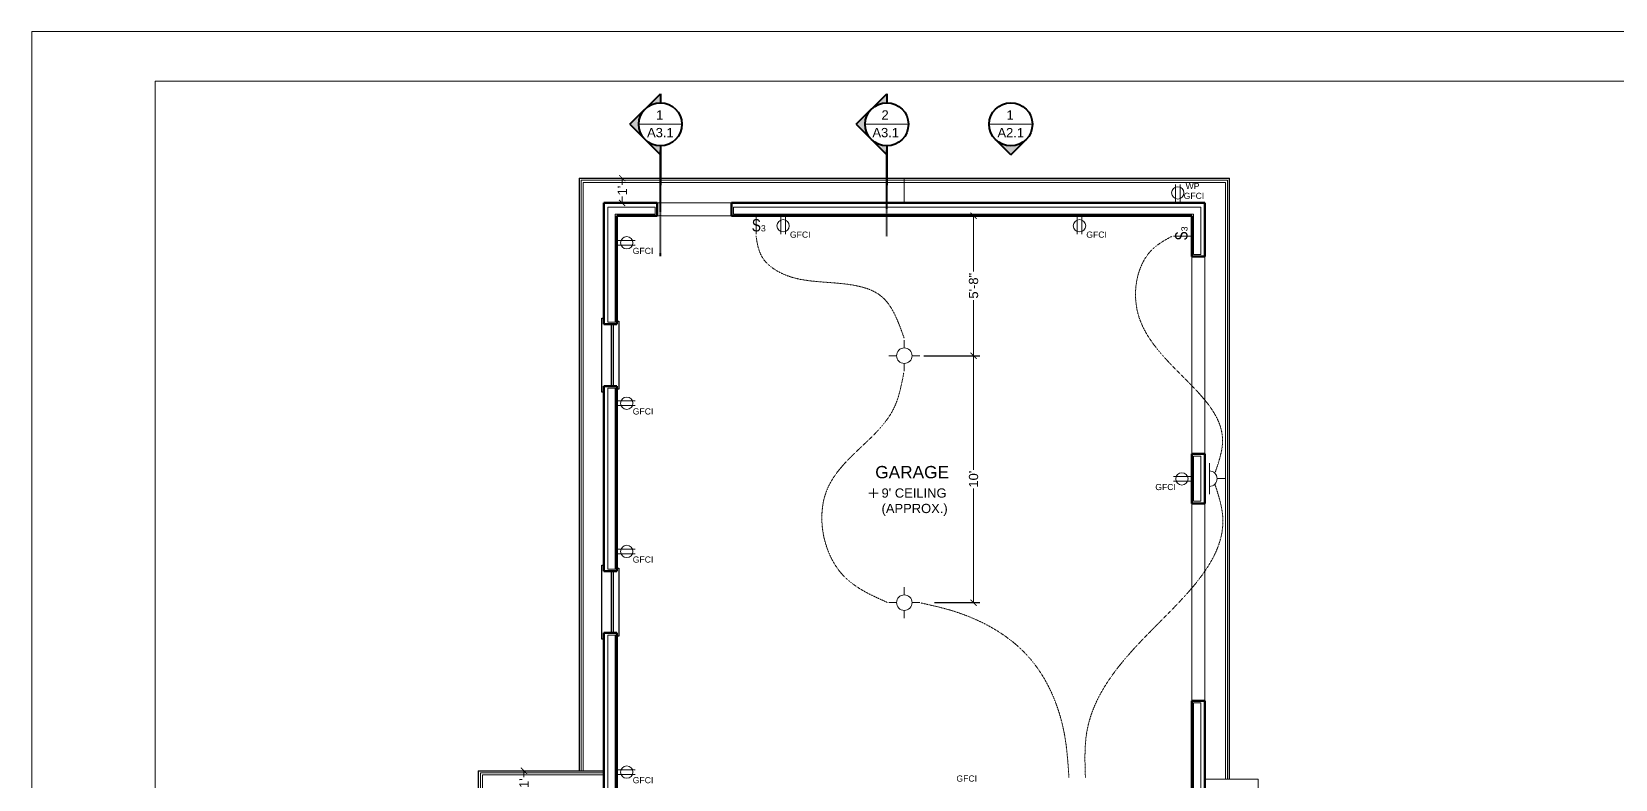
# Model space of a CAD drawing. Header units: inches. Extents: x -4969 to 16721, y 2489 to 24693.
# Drawn here: x 6612 to 7381, y 7595 to 7959 of the extents above; entities that cross this region are included whole.
import ezdxf

# ---------------------------------------------------------------- set-up
doc = ezdxf.new("R2010")
doc.units = ezdxf.units.IN
doc.header["$MEASUREMENT"] = 0
doc.linetypes.add('CENTER', pattern=[2, 1.25, -0.25, 0.25, -0.25])
doc.layers.get('0').update_dxf_attribs({"lineweight": 5})
doc.layers.add('0-NPLT', color=1, linetype='Continuous', plot=False)
for name, color, linetype, lineweight in [('1', 1, 'Continuous', 9), ('2', 6, 'Continuous', 20), ('3', 3, 'Continuous', 30), ('5', 4, 'Continuous', 50), ('A-DIMSx', 7, 'Continuous', 9), ('A-ELEC', 7, 'Continuous', 9), ('A-LINK', 7, 'Continuous', 40), ('A-TEXTx', 7, 'Continuous', 20)]:
    doc.layers.add(name, color=color, linetype=linetype, lineweight=lineweight)
doc.styles.get("Standard").update_dxf_attribs({"font": 'Arial.ttf'})
doc.dimstyles.get("Standard").update_dxf_attribs({"dimtxt": 3, "dimasz": 2, "dimexe": 0.03125, "dimexo": 0.0625, "dimgap": 0.03125, "dimtad": 0, "dimtoh": 1, "dimdec": 4, "dimlfac": 0.99985, "dimzin": 0, "dimdsep": 46, "dimlunit": 4, "dimtxsty": 'Standard', "dimblk": 'ARCHTICK', "dimblk1": 'ARCHTICK', "dimblk2": 'ARCHTICK', "dimcen": 0.09, "dimclrt": 256, "dimadec": 0, "dimazin": 0, "dimtfac": 1, "dimtdec": 4, "dimtofl": 0, "dimtmove": 0, "dimatfit": 3, "dimfxl": 1, "dimtolj": 1, "dimtzin": 0, "dimarcsym": 0})

# ---------------------------------------------------------------- blocks, each defined once
blk = doc.blocks.new('Section Callout')
at = {"layer": 'A-LINK', "ltscale": 0.1}
h = blk.add_hatch(color=152, dxfattribs=at)
h.paths.add_polyline_path([(1891.06, 7392.5), (1883.64, 7385.08), (1891.06, 7377.65, -0.198912), (1887.98, 7385.08, -0.198912)])
h.paths.add_polyline_path([(1898.48, 7399.92), (1891.06, 7392.5, -0.198912), (1898.48, 7395.58)])
h.paths.add_polyline_path([(1891.06, 7377.65), (1898.48, 7370.23), (1898.48, 7374.58, -0.198912)])
at = {"layer": 'A-LINK', "color": 152, "ltscale": 0.1}
for p, q in [((1883.64, 7385.08), (1898.48, 7399.92)), ((1898.48, 7399.92), (1898.48, 7395.58)), ((1883.64, 7385.08), (1898.48, 7370.23)), ((1898.48, 7374.58), (1898.48, 7370.23)), ((1898.48, 7370.23), (1898.48, 7355.49))]:
    blk.add_line(p, q, dxfattribs=at)
blk.add_circle((1898.48, 7385.08), 10.5, dxfattribs=at)
blk = doc.blocks.new('Elevation Callout - 1')
at = {"layer": 'A-LINK', "ltscale": 0.1}
blk.add_hatch(color=152, dxfattribs=at).paths.add_polyline_path([(2031.59, 7377.65), (2039.01, 7370.23), (2046.43, 7377.65, -0.198912), (2039.01, 7374.58, -0.198912)])
at = {"layer": 'A-LINK', "color": 152, "ltscale": 0.1}
for q in [(2031.59, 7377.65), (2046.43, 7377.65)]:
    blk.add_line((2039.01, 7370.23), q, dxfattribs=at)
blk.add_circle((2039.01, 7385.08), 10.5, dxfattribs=at)
blk = doc.blocks.new('window plan 30')
at = {"layer": '1'}
for p, q in [((181.69, 1684.26), (181.69, 1680.76)), ((213.69, 1684.26), (213.69, 1680.76))]:
    blk.add_line(p, q, dxfattribs=at)
at = {"layer": '3'}
for p, q in [((181.19, 1685.01), (181.19, 1686.01)), ((181.19, 1686.01), (214.19, 1686.01)), ((214.19, 1686.01), (214.19, 1685.01)), ((179.69, 1677.76), (179.69, 1678.76)), ((215.69, 1677.76), (179.69, 1677.76)), ((212.69, 1683.48), (182.69, 1683.48)), ((212.69, 1682.48), (182.69, 1682.48)), ((215.69, 1678.76), (215.69, 1677.76))]:
    blk.add_line(p, q, dxfattribs=at)
at = {"layer": '5'}
for p, q in [((182.69, 1685.01), (182.69, 1678.76)), ((212.69, 1685.01), (212.69, 1678.76))]:
    blk.add_line(p, q, dxfattribs=at)
blk = doc.blocks.new('BORDER 11X17')
at = {"layer": '0-NPLT', "lineweight": 9, "ltscale": 0.1}
blk.add_lwpolyline([(29864.74, -10461.77), (29048.74, -10461.77), (29048.74, -10989.77), (29864.74, -10989.77), (29864.74, -10461.77)], dxfattribs=at)
blk.add_lwpolyline([(29792.74, -10473.77), (29078.74, -10473.77), (29078.74, -10977.77), (29792.74, -10977.77)], close=True, dxfattribs=at)
blk = doc.blocks.new('_ArchTick')
at = {"color": 0, "linetype": 'ByBlock', "lineweight": 0, "const_width": 0.15}
blk.add_lwpolyline([(-0.5, -0.5), (0.5, 0.5)], dxfattribs=at)
blk = doc.blocks.new('*D827')
at = {"layer": 'A-DIMSx', "color": 0, "lineweight": -2, "ltscale": 0.25, "transparency": 16777216}
for p, q in [((7045.5, 7869.02), (7072.65, 7869.02)), ((7045.5, 7801.02), (7072.65, 7801.02))]:
    blk.add_line(p, q, dxfattribs=at)
at = {"layer": 'A-DIMSx', "color": 0, "lineweight": 5, "ltscale": 0.25, "transparency": 16777216}
for p, q in [((7069.65, 7869.02), (7069.65, 7842.01)), ((7069.65, 7801.02), (7069.65, 7828.04))]:
    blk.add_line(p, q, dxfattribs=at)
at = {"layer": 'Defpoints', "color": 0, "ltscale": 0.25, "transparency": 16777216}
for p in [(7043.5, 7869.02), (7069.65, 7869.02), (7043.5, 7801.02)]:
    blk.add_point(p, dxfattribs=at)
at = {"layer": 'A-DIMSx', "color": 0, "lineweight": 5, "ltscale": 0.25, "transparency": 16777216, "xscale": 3, "yscale": 3, "zscale": 3}
for p, rotation in [((7069.65, 7869.02), 90), ((7069.65, 7801.02), 270)]:
    blk.add_blockref('_ArchTick', p, dxfattribs=dict(at, rotation=rotation))
at = {"layer": 'A-DIMSx', "ltscale": 0.25, "transparency": 16777216, "insert": (7069.65, 7835.02), "char_height": 4.5, "attachment_point": 5, "rotation": 90}
blk.add_mtext('\\A1;5\'-8"', dxfattribs=at)
blk = doc.blocks.new('*D828')
at = {"layer": 'A-DIMSx', "color": 0, "lineweight": -2, "ltscale": 0.25, "transparency": 16777216}
for p, q in [((7045.5, 7801.02), (7072.65, 7801.02)), ((7050.61, 7681.02), (7072.65, 7681.02))]:
    blk.add_line(p, q, dxfattribs=at)
at = {"layer": 'A-DIMSx', "color": 0, "lineweight": 5, "ltscale": 0.25, "transparency": 16777216}
for p, q in [((7069.65, 7801.02), (7069.65, 7745.63)), ((7069.65, 7681.02), (7069.65, 7736.42))]:
    blk.add_line(p, q, dxfattribs=at)
at = {"layer": 'Defpoints', "color": 0, "ltscale": 0.25, "transparency": 16777216}
for p in [(7043.5, 7801.02), (7048.61, 7681.02), (7069.65, 7681.02)]:
    blk.add_point(p, dxfattribs=at)
at = {"layer": 'A-DIMSx', "color": 0, "lineweight": 5, "ltscale": 0.25, "transparency": 16777216, "xscale": 3, "yscale": 3, "zscale": 3}
for p, rotation in [((7069.65, 7801.02), 90), ((7069.65, 7681.02), 270)]:
    blk.add_blockref('_ArchTick', p, dxfattribs=dict(at, rotation=rotation))
at = {"layer": 'A-DIMSx', "ltscale": 0.25, "transparency": 16777216, "insert": (7069.65, 7741.02), "char_height": 4.5, "attachment_point": 5, "rotation": 90}
blk.add_mtext("\\A1;10'", dxfattribs=at)
blk = doc.blocks.new('*D834')
at = {"layer": 'A-DIMSx', "color": 0, "lineweight": 5, "ltscale": 0.25, "transparency": 16777216}
for p, q in [((6898.94, 7887.27), (6898.94, 7884.13)), ((6898.94, 7875.27), (6898.94, 7878.42))]:
    blk.add_line(p, q, dxfattribs=at)
at = {"layer": 'A-DIMSx', "color": 0, "lineweight": -2, "ltscale": 0.25, "transparency": 16777216}
for p, q in [((6898.97, 7887.27), (6901.94, 7887.27)), ((6896.94, 7875.27), (6895.94, 7875.27))]:
    blk.add_line(p, q, dxfattribs=at)
at = {"layer": 'Defpoints', "color": 0, "ltscale": 0.25, "transparency": 16777216}
for p in [(6896.97, 7887.27), (6898.94, 7887.27), (6898.94, 7875.27)]:
    blk.add_point(p, dxfattribs=at)
at = {"layer": 'A-DIMSx', "color": 0, "lineweight": 5, "ltscale": 0.25, "transparency": 16777216, "xscale": 3, "yscale": 3, "zscale": 3}
for p, rotation in [((6898.94, 7887.27), 90), ((6898.94, 7875.27), 270)]:
    blk.add_blockref('_ArchTick', p, dxfattribs=dict(at, rotation=rotation))
at = {"layer": 'A-DIMSx', "ltscale": 0.25, "transparency": 16777216, "insert": (6898.94, 7881.27), "char_height": 4.5, "attachment_point": 5, "rotation": 90}
blk.add_mtext("\\A1;1'", dxfattribs=at)
blk = doc.blocks.new('*D835')
at = {"layer": 'A-DIMSx', "color": 0, "lineweight": 5, "ltscale": 0.25, "transparency": 16777216}
for p, q in [((6851.19, 7599.27), (6851.19, 7596.13)), ((6851.19, 7587.27), (6851.19, 7590.42))]:
    blk.add_line(p, q, dxfattribs=at)
at = {"layer": 'A-DIMSx', "color": 0, "lineweight": -2, "ltscale": 0.25, "transparency": 16777216}
for p, q in [((6851.22, 7599.27), (6854.19, 7599.27)), ((6849.19, 7587.27), (6848.19, 7587.27))]:
    blk.add_line(p, q, dxfattribs=at)
at = {"layer": 'Defpoints', "color": 0, "ltscale": 0.25, "transparency": 16777216}
for p in [(6849.22, 7599.27), (6851.19, 7599.27), (6851.19, 7587.27)]:
    blk.add_point(p, dxfattribs=at)
at = {"layer": 'A-DIMSx', "color": 0, "lineweight": 5, "ltscale": 0.25, "transparency": 16777216, "xscale": 3, "yscale": 3, "zscale": 3}
for p, rotation in [((6851.19, 7599.27), 90), ((6851.19, 7587.27), 270)]:
    blk.add_blockref('_ArchTick', p, dxfattribs=dict(at, rotation=rotation))
at = {"layer": 'A-DIMSx', "ltscale": 0.25, "transparency": 16777216, "insert": (6851.19, 7593.27), "char_height": 4.5, "attachment_point": 5, "rotation": 90}
blk.add_mtext("\\A1;1'", dxfattribs=at)

msp = doc.modelspace()

# ---------------------------------------------------------------- linework, layer by layer
at = {"layer": '1'}
for p, q in [((7035.9965993, 7887.2747155), (7035.9965993, 7875.2747155)), ((6878.9965993, 7886.2747155), (7192.9965993, 7886.2747155)), ((6878.9965993, 7886.2747155), (6878.9965993, 7599.2747155)), ((6879.9965993, 7885.2747155), (7191.9965993, 7885.2747155)), ((6879.9965993, 7885.2747155), (6879.9965993, 7599.2747155)), ((7191.9965993, 7595.2747155), (7191.9965993, 7885.2747155)), ((7192.9965993, 7595.2747155), (7192.9965993, 7886.2747155)), ((6891.9965993, 7817.2747155), (6891.9965993, 7873.2747155)), ((6914.9965993, 7873.2747155), (6891.9965993, 7873.2747155)), ((6914.9965993, 7869.7747155), (6914.9965993, 7873.2747155)), ((7179.9965993, 7873.2747155), (6952.9965993, 7873.2747155)), ((6952.9965993, 7869.7747155), (6952.9965993, 7873.2747155)), ((7179.9965993, 7873.2747155), (7179.9965993, 7850.2763586)), ((6895.4965993, 7817.2747155), (6895.4965993, 7869.7747155)), ((6914.9965993, 7869.7747155), (6895.4965993, 7869.7747155)), ((7176.4965993, 7869.7747155), (6952.9965993, 7869.7747155)), ((7176.4965993, 7869.7747155), (7176.4965993, 7850.2763586)), ((7179.9965993, 7850.2763586), (7176.4965993, 7850.2763586)), ((6891.9965993, 7697.2747155), (6891.9965993, 7785.2747155)), ((6895.4965993, 7697.2747155), (6895.4965993, 7785.2747155)), ((7176.4965993, 7752.2747155), (7176.4965993, 7730.2763586)), ((7179.9965993, 7752.2747155), (7176.4965993, 7752.2747155)), ((7179.9965993, 7752.2747155), (7179.9965993, 7730.2763586)), ((7179.9965993, 7730.2763586), (7176.4965993, 7730.2763586)), ((6891.9965993, 7585.2747155), (6891.9965993, 7665.2747155)), ((6895.4965993, 7585.2747155), (6895.4965993, 7665.2747155)), ((7176.4965993, 7632.2747155), (7176.4965993, 7585.2747155)), ((7179.9965993, 7632.2747155), (7176.4965993, 7632.2747155)), ((7179.9965993, 7632.2747155), (7179.9965993, 7581.7747155)), ((6829.9965993, 7598.2747155), (6889.9965993, 7598.2747155)), ((6829.9965993, 7598.2747155), (6829.9965993, 7299.2747155)), ((6830.9965993, 7597.2747155), (6889.9965993, 7597.2747155)), ((6830.9965993, 7597.2747155), (6830.9965993, 7299.2747155))]:
    msp.add_line(p, q, dxfattribs=at)
at = {"layer": '1', "ltscale": 0.25}
for p, q in [((7207.9965993, 7595.2747155), (7181.9965993, 7595.2747155)), ((7207.9965993, 7389.2747155), (7207.9965993, 7595.2747155))]:
    msp.add_line(p, q, dxfattribs=at)
at = {"layer": '2', "color": 152, "ltscale": 0.1}
for p, q in [((6906.9814717, 7913.4883601), (6927.9814717, 7913.4883601)), ((7016.4765176, 7913.4883601), (7037.4765176, 7913.4883601)), ((7077.228695, 7913.4883601), (7098.2286951, 7913.4883601))]:
    msp.add_line(p, q, dxfattribs=at)
at = {"layer": '2'}
for p, q in [((6915.9965993, 7875.2747155), (6951.9965993, 7875.2747154)), ((6951.9965993, 7869.0247155), (6915.9965993, 7869.0247155)), ((7175.7465993, 7753.2747155), (7175.7465993, 7849.2747155)), ((7181.9965993, 7753.2747155), (7181.9965993, 7849.2747155)), ((7175.7465993, 7633.2747155), (7175.7465993, 7729.2747155)), ((7181.9965993, 7633.2747155), (7181.9965993, 7729.2747155))]:
    msp.add_line(p, q, dxfattribs=at)
at = {"layer": '3'}
for p, q in [((6877.9965993, 7887.2747155), (7193.9965993, 7887.2747155)), ((6877.9965993, 7887.2747155), (6877.9965993, 7599.2747155)), ((7193.9965993, 7595.2747155), (7193.9965993, 7887.2747155)), ((6828.9965993, 7599.2747155), (6889.9965993, 7599.2747155)), ((6828.9965993, 7599.2747155), (6828.9965993, 7299.2747155))]:
    msp.add_line(p, q, dxfattribs=at)
at = {"layer": '5'}
for p, q in [((6889.9965993, 7816.2747155), (6889.9965993, 7875.2747155)), ((6915.9965993, 7875.2747155), (6889.9965993, 7875.2747155)), ((6915.9965993, 7869.0247155), (6915.9965993, 7875.2747155)), ((7181.9965993, 7875.2747155), (6951.9965993, 7875.2747155)), ((6951.9965993, 7869.0247154), (6951.9965993, 7875.2747155)), ((7181.9965993, 7875.2747155), (7181.9965993, 7849.2747155)), ((6896.2465993, 7816.2747155), (6896.2465993, 7869.0247155)), ((6915.9965993, 7869.0247155), (6896.2465993, 7869.0247155)), ((7175.7465993, 7869.0247155), (6951.9965993, 7869.0247155)), ((7175.7465993, 7869.0247155), (7175.7465993, 7849.2747155)), ((7175.7465993, 7849.2747155), (7181.9965993, 7849.2747155)), ((6889.9965993, 7696.2747155), (6889.9965993, 7786.2747155)), ((6896.2465993, 7696.2747155), (6896.2465993, 7786.2747155)), ((7175.7465993, 7753.2747155), (7175.7465993, 7729.2747155)), ((7175.7465993, 7753.2747155), (7181.9965993, 7753.2747155)), ((7181.9965993, 7753.2747155), (7181.9965993, 7729.2747155)), ((7175.7465993, 7729.2747155), (7181.9965993, 7729.2747155)), ((6889.9965993, 7587.2747155), (6889.9965993, 7666.2747155)), ((6896.2465993, 7586.0247155), (6896.2465993, 7666.2747155)), ((7175.7465993, 7633.2747155), (7175.7465993, 7586.0247155)), ((7175.7465993, 7633.2747155), (7181.9965993, 7633.2747155)), ((7181.9965993, 7633.2747155), (7181.9965993, 7579.7747155))]:
    msp.add_line(p, q, dxfattribs=at)
at = {"layer": 'A-ELEC', "ltscale": 0.1}
for p, q in [((7167.7465993, 7884.2747155), (7167.7465993, 7875.2747155)), ((7169.9965993, 7884.2747155), (7169.9965993, 7875.2747155)), ((6963.9965993, 7860.0247155), (6963.9965993, 7869.0247155)), ((6975.9965993, 7860.0247154), (6975.9965993, 7869.0247154)), ((6978.2465993, 7860.0247154), (6978.2465993, 7869.0247154)), ((7119.9965993, 7860.0247154), (7119.9965993, 7869.0247154)), ((7122.2465993, 7860.0247154), (7122.2465993, 7869.0247154)), ((6905.2465993, 7857.0247155), (6896.2465993, 7857.0247155)), ((7175.7465993, 7859.1497155), (7166.7465993, 7859.1497155)), ((6905.2465993, 7854.7747155), (6896.2465993, 7854.7747155)), ((7035.9965993, 7804.7747155), (7035.9965993, 7808.5247155)), ((7032.2465993, 7801.0247155), (7028.4965993, 7801.0247155)), ((7035.9965993, 7797.2747155), (7035.9965993, 7793.5247155)), ((7039.7465993, 7801.0247155), (7043.4965993, 7801.0247155)), ((6905.2465993, 7779.0247155), (6896.2465993, 7779.0247155)), ((6905.2465993, 7776.7747155), (6896.2465993, 7776.7747155)), ((7184.2465993, 7748.7747155), (7184.2465993, 7733.7747155)), ((7166.7465993, 7742.275537), (7175.7465993, 7742.275537)), ((7187.9965993, 7741.2747155), (7191.7465993, 7741.2747155)), ((7166.7465993, 7740.025537), (7175.7465993, 7740.025537)), ((6905.2465993, 7707.0247155), (6896.2465993, 7707.0247155)), ((6905.2465993, 7704.7747155), (6896.2465993, 7704.7747155)), ((7035.9965993, 7684.7747155), (7035.9965993, 7688.5247155)), ((7032.2465993, 7681.0247155), (7028.4965993, 7681.0247155)), ((7039.7465993, 7681.0247155), (7043.4965993, 7681.0247155)), ((7035.9965993, 7677.2747155), (7035.9965993, 7673.5247155)), ((6905.2465993, 7599.8067334), (6896.2465993, 7599.8067334)), ((6905.2465993, 7597.5567334), (6896.2465993, 7597.5567334))]:
    msp.add_line(p, q, dxfattribs=at)
for centre, radius in [((7168.8715993, 7880.1497155), 3), ((6977.1215993, 7864.1497154), 3), ((7121.1215993, 7864.1497154), 3), ((6901.1215993, 7855.8997155), 3), ((7035.9965993, 7801.0247155), 3.75), ((6901.1215993, 7777.8997155), 3), ((7170.8715993, 7741.150537), 3), ((6901.1215993, 7705.8997155), 3), ((7035.9965993, 7681.0247155), 3.75), ((6901.1215993, 7598.6817334), 3)]:
    msp.add_circle(centre, radius, dxfattribs=at)
msp.add_arc((7184.2465993, 7741.2747155), 3.75, 270, 90, dxfattribs=at)
at = {"layer": 'A-ELEC', "linetype": 'CENTER', "ltscale": 0.1}
for points, knots in [([(6963.9332118, 7859.1900834), (6964.5406644, 7855.5549054), (6965.8365716, 7847.7998106), (6977.1052037, 7839.6028913), (6997.0211986, 7835.7122913), (7026.2521249, 7836.9296617), (7033.1975324, 7817.2610432), (7035.9607662, 7809.4358737)], [0, 0, 0, 0, 10.7071937296, 22.8421561892, 38.3398080945, 73.0481832764, 95.9806007078, 95.9806007078, 95.9806007078, 95.9806007078]), ([(7166.1992355, 7859.12621), (7162.9206587, 7857.3625615), (7150.0584118, 7850.4435583), (7140.6851945, 7802.1435395), (7198.9131994, 7778.9978484), (7188.6793559, 7749.0825485), (7187.0062486, 7744.1917655)], [0, 0, 0, 0, 10.9912202954, 43.1198651316, 118.7129406108, 133.486825148, 133.486825148, 133.486825148, 133.486825148]), ([(7027.8915939, 7681.0619656), (7019.7746965, 7684.6746744), (6998.7697127, 7694.0236765), (6991.3483189, 7732.2710892), (7013.1126168, 7755.5231478), (7031.6408757, 7771.2258416), (7034.5944544, 7786.721522), (7035.7307858, 7792.6831802)], [0, 0, 0, 0, 25.9286373559, 67.0983732573, 90.6959285932, 119.1406675869, 136.9272648926, 136.9272648926, 136.9272648926, 136.9272648926]), ([(7123.9965993, 7596.0336363), (7123.7359485, 7603.541375), (7122.8949296, 7627.7659343), (7152.1904367, 7668.326962), (7198.0225922, 7703.9551292), (7188.5542121, 7733.5249991), (7187.0062486, 7738.3593085)], [0, 0, 0, 0, 22.0974476549, 71.2998881093, 146.8929635885, 161.6668481256, 161.6668481256, 161.6668481256, 161.6668481256]), ([(7115.9965993, 7596.0336363), (7115.5245541, 7603.1488622), (7114.1519533, 7623.8383303), (7099.7116707, 7658.2303728), (7068.5973975, 7675.4107164), (7049.3615023, 7679.7004943), (7044.1109365, 7680.8714178)], [0, 0, 0, 0, 21.4228063859, 62.2926779671, 105.3905988167, 121.5710162243, 121.5710162243, 121.5710162243, 121.5710162243])]:
    msp.add_open_spline(points, degree=3, knots=knots, dxfattribs=at)
at = {"layer": 'A-LINK', "color": 152, "linetype": 'CENTER', "ltscale": 0.15}
for p, q in [((6917.4814717, 7849.3501334), (6917.4814717, 7900.760438)), ((7027.4765176, 7859.0947529), (7027.4765176, 7900.760438))]:
    msp.add_line(p, q, dxfattribs=at)
at = {"layer": 'A-TEXTx'}
for q in [(7018.7499763, 7734.16296), (7020.9999763, 7736.41296), (7023.2499763, 7734.16296), (7020.9999763, 7731.91296)]:
    msp.add_line((7020.9999763, 7734.16296), q, dxfattribs=at)

# ---------------------------------------------------------------- block references
at = {"ltscale": 0.1, "xscale": 2, "yscale": 2, "zscale": 2}
msp.add_blockref('BORDER 11X17', (-51485.4783869, 28882.0450796), dxfattribs=at)
at = {"color": 152, "ltscale": 0.1}
for name, p in [('Section Callout', (5018.9965208, 528.4127764)), ('Section Callout', (5128.9915667, 528.4127764)), ('Elevation Callout - 1', (5048.718664, 528.4127764))]:
    msp.add_blockref(name, p, dxfattribs=at)
at = {"rotation": 270}
for p in [(5211.2370241, 7998.9637675), (5211.2370241, 7878.9637675)]:
    msp.add_blockref('window plan 30', p, dxfattribs=at)

# ---------------------------------------------------------------- texts
at = {"layer": 'A-ELEC', "ltscale": 0.5, "char_height": 6}
for s, insert, attachment_point in [('{\\W0.8;S\\H0.5x;\\W1;3}', (6961.8719884, 7867.4196334), 1), ('{\\H0.5x;GFCI}', (6980.4236508, 7861.3638997), 1), ('{\\H0.5x;GFCI}', (7124.4236508, 7861.3638997), 1), ('{\\H0.5x;GFCI}', (6904.041911, 7853.4562409), 1), ('{\\H0.5x;GFCI}', (6904.041911, 7775.4562409), 1), ('{\\H0.5x;GFCI}', (7167.9512876, 7738.7070625), 3), ('{\\H0.5x;GFCI}', (6904.041911, 7703.4562409), 1), ('{\\H0.5x;GFCI}', (6904.041911, 7596.2382589), 1), ('{\\H0.5x;GFCI}', (7061.3216833, 7597.0301901), 1)]:
    msp.add_mtext(s, dxfattribs=dict(at, insert=insert, attachment_point=attachment_point))
at = {"layer": 'A-ELEC', "ltscale": 0.5, "insert": (7173.6752746, 7857.0251046), "char_height": 6, "attachment_point": 7, "rotation": 90}
msp.add_mtext('{\\W0.8;S\\H0.5x;\\W1;3}', dxfattribs=at)
at = {"layer": 'A-LINK', "color": 152, "ltscale": 0.1, "attachment_point": 5}
for s, insert, char_height, width in [('{1}', (6917.1713286, 7918.0317111), 4.5, 9.771161836), ('2', (7026.6663745, 7918.0317111), 4.5, 9.771161836), ('{1}', (7087.4185519, 7918.0317111), 4.5, 9.771161836), ('{\\H0.75x;A3.1}', (6917.4772139, 7909.4283959), 6, 9.85131083), ('{\\H0.75x;A3.1}', (7026.9722598, 7909.4283959), 6, 9.85131083), ('{\\H0.75x;A2.1}', (7087.7244373, 7909.4283959), 6, 9.85131083)]:
    msp.add_mtext(s, dxfattribs=dict(at, insert=insert, char_height=char_height, width=width))
at = {"layer": 'A-TEXTx', "ltscale": 0.5, "char_height": 6}
for s, insert, attachment_point in [('{\\H0.5x;GFCI}', (7181.7445376, 7877.1654228), 9), ('{\\H0.5x;WP}', (7172.6828645, 7884.9917626), 1)]:
    msp.add_mtext(s, dxfattribs=dict(at, insert=insert, attachment_point=attachment_point))
at = {"layer": 'A-TEXTx', "ltscale": 0.5, "insert": (7039.7976795, 7747.4381615), "char_height": 6, "width": 104.530359291, "attachment_point": 2}
msp.add_mtext('GARAGE', dxfattribs=at)
at = {"layer": 'A-TEXTx', "ltscale": 0.25, "insert": (7024.9385476, 7729.8582685), "char_height": 4.5, "attachment_point": 4}
msp.add_mtext("9' CEILING\\P(APPROX.)", dxfattribs=at)

# ---------------------------------------------------------------- dimensions: what is measured, and where the dimension line sits
at = {"layer": 'A-DIMSx', "ltscale": 0.25}
for base, p1, p2, picture, middle in [((6898.944861, 7887.2747155), (6898.944861, 7875.2747155), (6896.9707302, 7887.2747155), '*D834', (6898.944861, 7881.2747155)), ((7069.6547889, 7869.0247155), (7043.4965993, 7801.0247155), (7043.4965993, 7869.0247155), '*D827', (7069.6547889, 7835.0247155)), ((7069.6547889, 7681.0247155), (7043.4965993, 7801.0247155), (7048.607632, 7681.0247155), '*D828', (7069.6547889, 7741.0247155)), ((6851.194861, 7599.2747155), (6851.194861, 7587.2747155), (6849.2207302, 7599.2747155), '*D835', (6851.194861, 7593.2747155))]:
    dim = msp.add_linear_dim(base=base, p1=p1, p2=p2, angle=90, dimstyle='Standard', override={"dimtxt": 4.5, "dimasz": 3, "dimexe": 3, "dimexo": 2, "dimgap": 1, "dimlfac": -47.9928, "dimtmove": 1, "dimlwd": 5}, dxfattribs=at)
    dim.commit()
    dim.dimension.update_dxf_attribs({"geometry": picture, "text_midpoint": middle})

doc.saveas('drawing.dxf')
